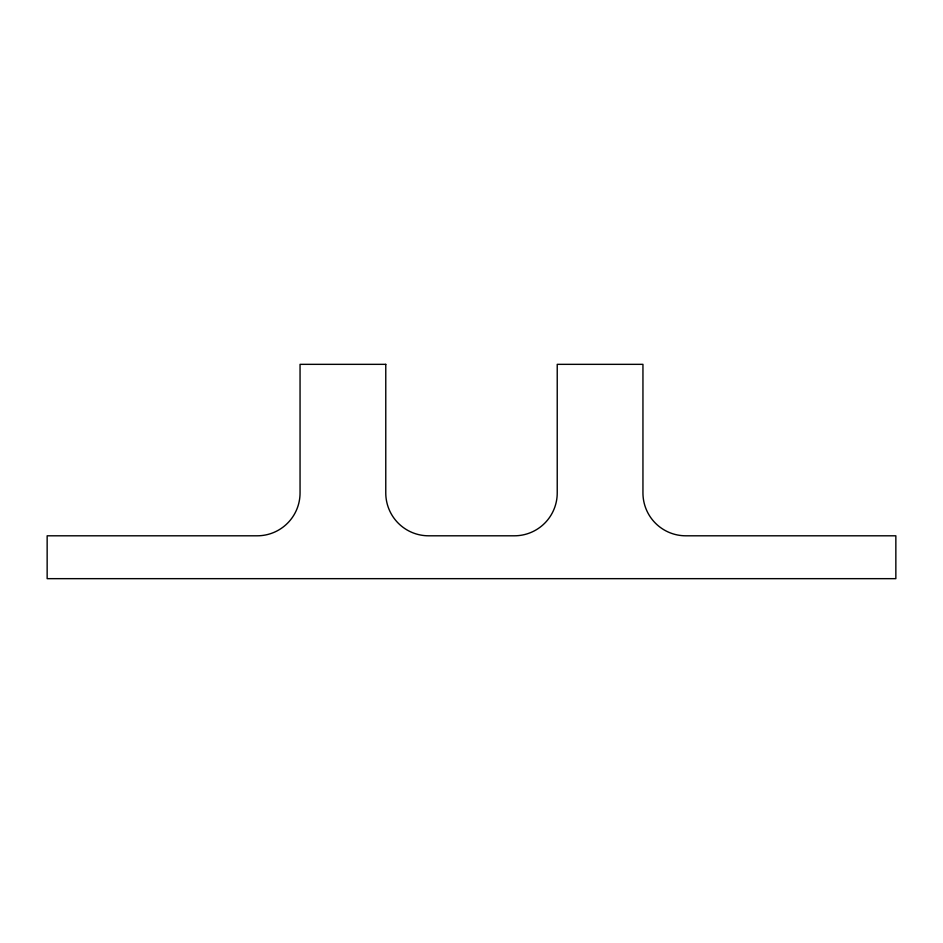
<?xml version="1.0" encoding="UTF-8"?>
<svg xmlns="http://www.w3.org/2000/svg" width="943" height="943" viewBox="0 0 943 943"><rect width="100%" height="100%" fill="white"/><g stroke="black" fill="none" stroke-linecap="round" stroke-linejoin="round"><path stroke-width="1.41" d="M385.77 364.34L300.051 364.34L300.051 492.93A42.859 42.859 0 0 1 257.18 535.801L47.15 535.801L47.15 578.66L895.85 578.66L895.85 535.801L685.82 535.801A42.859 42.859 0 0 1 642.949 492.93L642.949 364.34L557.23 364.34L557.23 492.93A42.859 42.859 0 0 1 514.359 535.801L428.641 535.801A42.859 42.859 0 0 1 385.77 492.93L385.77 364.34"/></g></svg>
